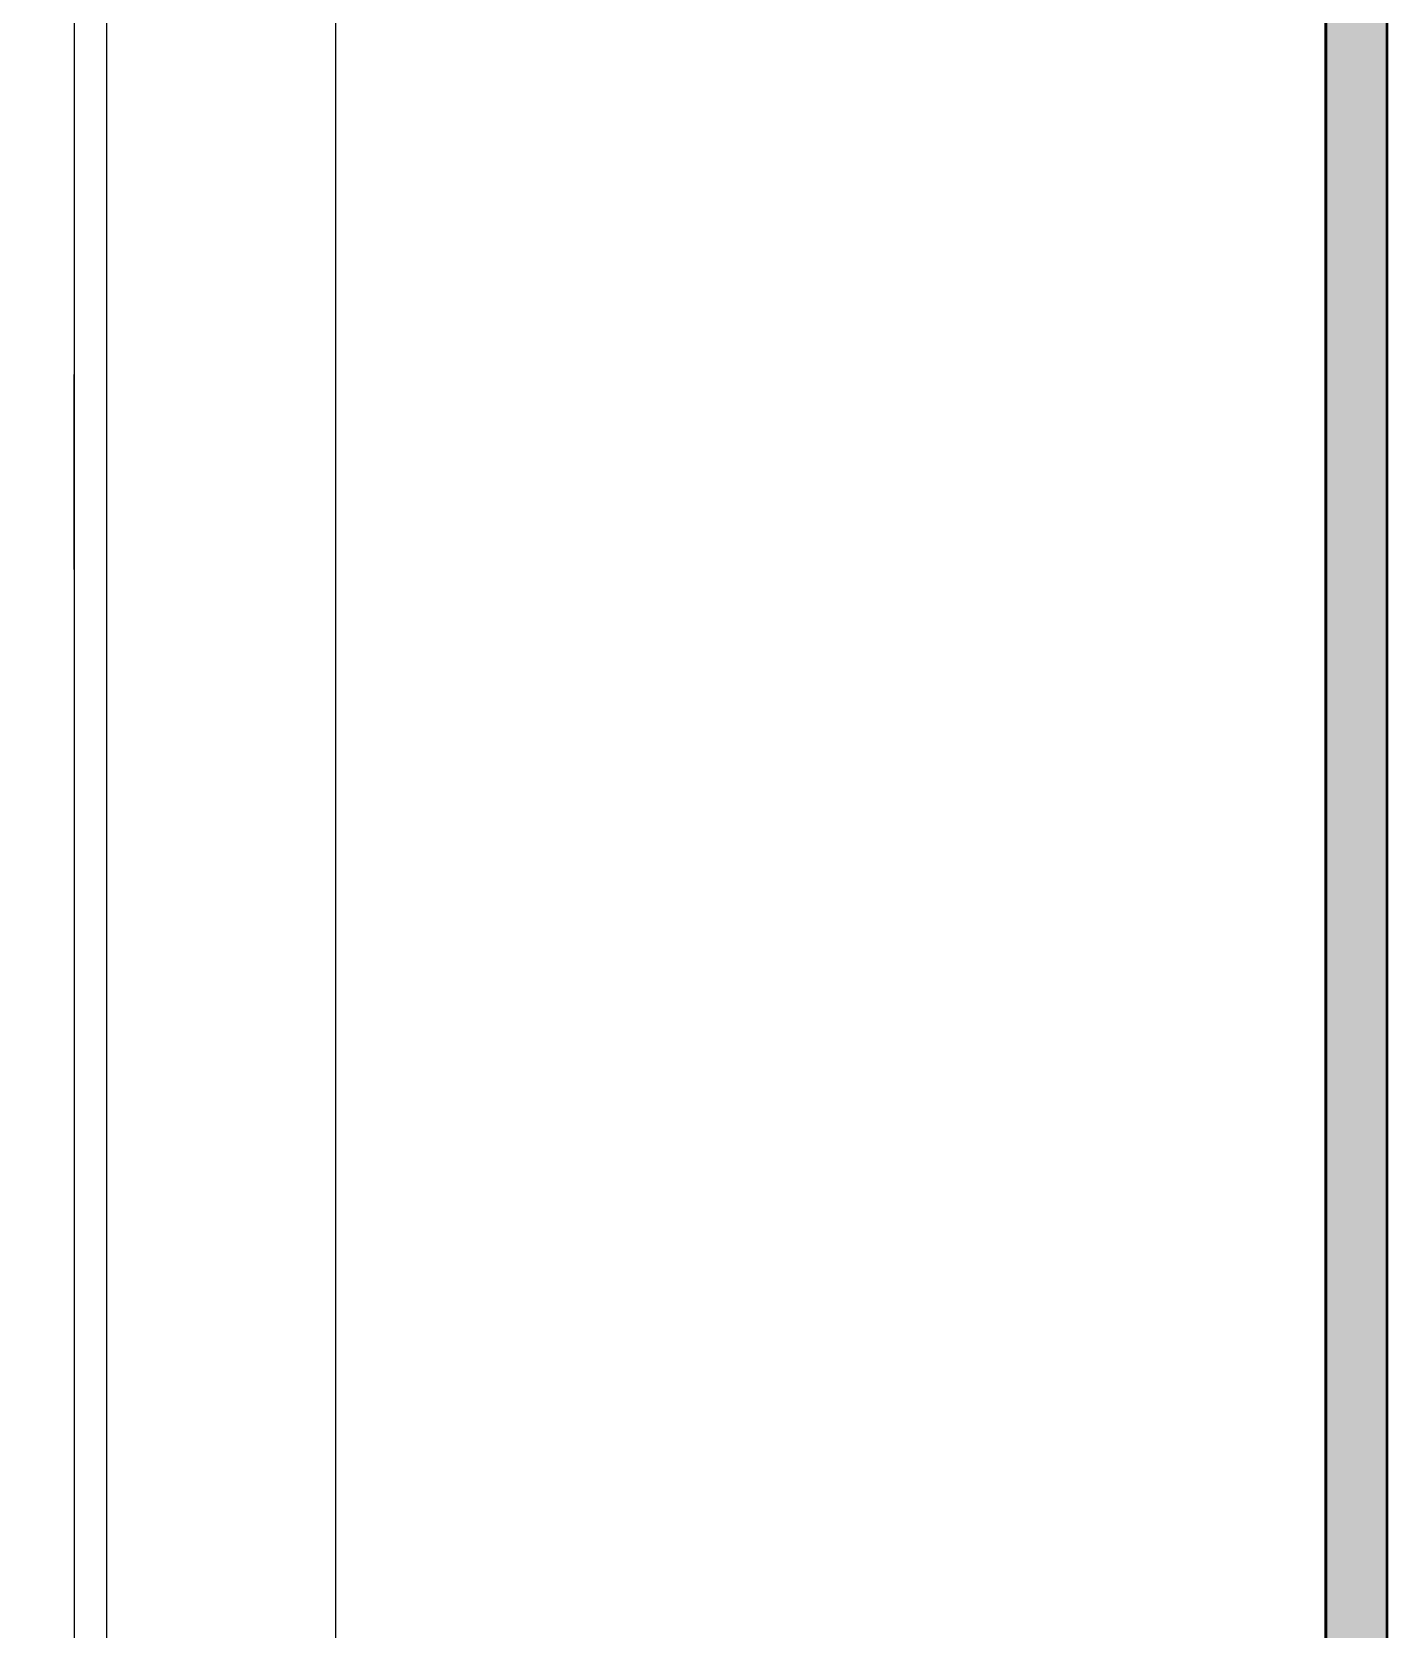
# Model space of a CAD drawing. Extents: x -1328 to 5679, y -4611 to 1603.
# Drawn here: x 1426.9 to 1626, y 896.6 to 1131.3 of the extents above; entities that cross this region are included whole.
import ezdxf

# ---------------------------------------------------------------- set-up
doc = ezdxf.new("R2010")
doc.units = 0
doc.header["$MEASUREMENT"] = 0
doc.layers.add('G-ANNO-TTLB', color=7, linetype='Continuous', lineweight=0)
doc.layers.add('TYVEK', color=7, linetype='Continuous', lineweight=0)

msp = doc.modelspace()

# ---------------------------------------------------------------- hatches: boundary and pattern name
at = {"layer": 'G-ANNO-TTLB', "true_color": 0xff00ff, "transparency": 33554687}
h = msp.add_hatch(color=6, dxfattribs=at)
edge = h.paths.add_edge_path()
edge.add_spline(control_points=[(1626, -853.91), (1626, -853.91), (-1303.52, -853.91), (-1303.52, -853.91), (-1303.52, -853.91), (-1303.52, 1603.09), (-1303.52, 1603.09), (-1303.52, 1603.09), (1626, 1603.09), (1626, 1603.09), (1626, 1603.09), (1626, -853.91), (1626, -853.91)], knot_values=[0, 0, 0, 0, 1, 1, 1, 2, 2, 2, 3, 3, 3, 4, 4, 4, 4], degree=3, periodic=0)
edge = h.paths.add_edge_path()
edge.add_spline(control_points=[(-1294.52, 1594.09), (-1294.52, 1594.09), (-1294.52, -844.91), (-1294.52, -844.91), (-1294.52, -844.91), (1617, -844.91), (1617, -844.91), (1617, -844.91), (1617, 1594.09), (1617, 1594.09), (1617, 1594.09), (-1294.52, 1594.09), (-1294.52, 1594.09)], knot_values=[0, 0, 0, 0, 1, 1, 1, 2, 2, 2, 3, 3, 3, 4, 4, 4, 4], degree=3, periodic=0)
edge.add_line((-1294.52, 1594.09), (-1294.52, 1594.09))

# ---------------------------------------------------------------- linework, layer by layer
at = {"layer": 'G-ANNO-TTLB', "color": 6, "lineweight": 50, "true_color": 0xff00ff}
for p, q in [((1626, -853.91), (1626, 1603.09)), ((1617, -844.91), (1617, 1594.09)), ((1617, 1594.09), (1617, -844.91))]:
    msp.add_line(p, q, dxfattribs=at)
at = {"layer": 'G-ANNO-TTLB'}
for points in [[(1626, -853.91), (1626, -853.91), (-1303.52, -853.91), (-1303.52, -853.91), (-1303.52, -853.91), (-1303.52, 1603.09), (-1303.52, 1603.09), (-1303.52, 1603.09), (1626, 1603.09), (1626, 1603.09), (1626, 1603.09), (1626, -853.91), (1626, -853.91)], [(-1294.52, 1594.09), (-1294.52, 1594.09), (-1294.52, -844.91), (-1294.52, -844.91), (-1294.52, -844.91), (1617, -844.91), (1617, -844.91), (1617, -844.91), (1617, 1594.09), (1617, 1594.09), (1617, 1594.09), (-1294.52, 1594.09), (-1294.52, 1594.09)]]:
    msp.add_open_spline(points, degree=3, knots=[0, 0, 0, 0, 1, 1, 1, 2, 2, 2, 3, 3, 3, 4, 4, 4, 4], dxfattribs=at)
at = {"layer": 'TYVEK', "color": 33, "lineweight": 25, "true_color": 0xcc9966}
msp.add_line((1471.52, 736.67), (1471.52, 1161.1), dxfattribs=at)
at = {"layer": 'TYVEK', "color": 2, "lineweight": 25, "true_color": 0xffff00}
for p, q in [((1437.9, 1047.01), (1437.9, 1141.53)), ((1433.09, 1138.75), (1433.09, 714.32)), ((1433.09, 1052.3), (1433.09, 1080.97)), ((1437.9, 717.1), (1437.9, 1054.01))]:
    msp.add_line(p, q, dxfattribs=at)
at = {"layer": 'TYVEK', "color": 18, "lineweight": 25, "true_color": 0x000000}
msp.add_line((1433.09, 1138.75), (1433.09, 714.32), dxfattribs=at)

doc.saveas('drawing.dxf')
